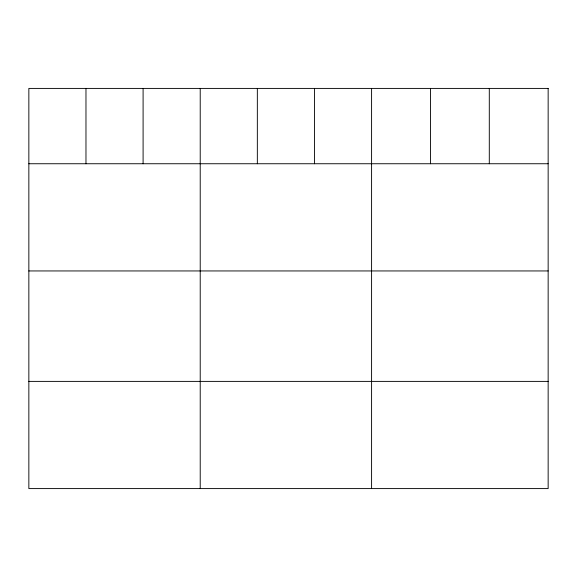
<?xml version="1.0" encoding="UTF-8"?>
<svg xmlns="http://www.w3.org/2000/svg" width="577" height="577" viewBox="0 0 577 577"><rect width="100%" height="100%" fill="white"/><g stroke="black" fill="none" stroke-linecap="round" stroke-linejoin="round"><path stroke-width="0.87" d="M28.85 163.745L548.15 163.745M28.85 270.945L548.15 270.945M28.85 381.39L548.15 381.39M489.296 88.411L489.296 163.745M430.442 88.411L430.442 163.745M371.588 88.411L371.588 488.589M314.465 88.411L314.465 163.745M257.342 88.411L257.342 163.745M200.219 88.411L200.219 488.589M143.096 88.411L143.096 163.745M85.973 88.411L85.973 163.745M548.15 88.411L28.85 88.411L28.85 488.589L548.15 488.589L548.15 88.411"/></g></svg>
